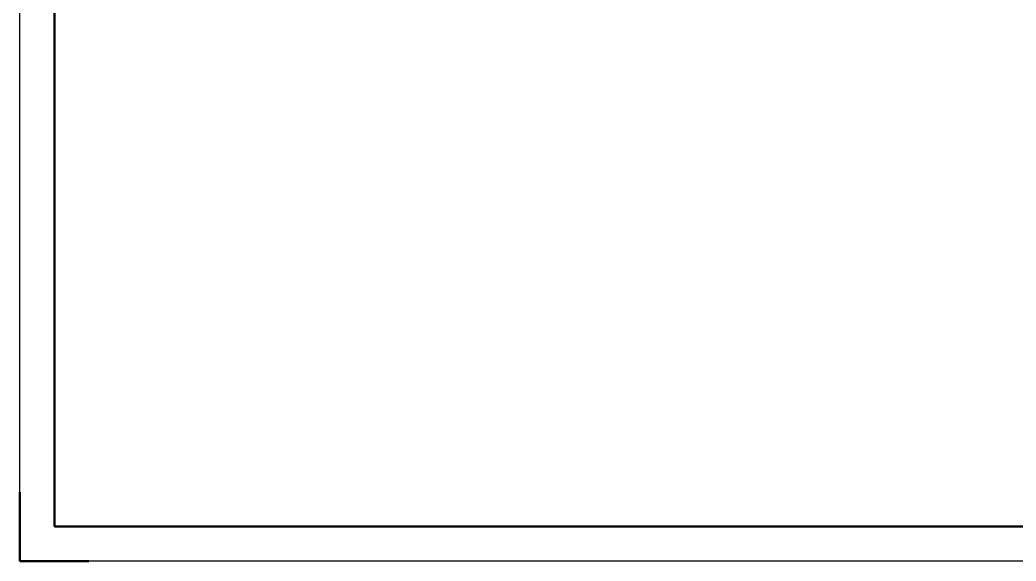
# Model space of a CAD drawing. Header units: millimetres. Extents: x 0 to 35640, y 0 to 17820.
# Drawn here: x 0 to 8667, y 0 to 4708 of the extents above; entities that cross this region are included whole.
import ezdxf

# ---------------------------------------------------------------- set-up
doc = ezdxf.new("R2010")
doc.units = ezdxf.units.MM
doc.header["$LTSCALE"] = 60
doc.layers.add('AM_0', color=7, linetype='Continuous', lineweight=50)
doc.layers.add('AM_BOR', color=7, linetype='Continuous', lineweight=50)

# ---------------------------------------------------------------- blocks, each defined once
blk = doc.blocks.new('A3-A2')
for p, q in [((5, 292), (5, 5)), ((5, 5), (589, 5))]:
    blk.add_line(p, q)
at = {"layer": 'AM_BOR', "color": 1, "lineweight": 25}
for p, q in [((0, 0), (0, 297)), ((594, 0), (0, 0))]:
    blk.add_line(p, q, dxfattribs=at)
at = {"layer": 'AM_BOR'}
for q in [(0, 10), (10, 0)]:
    blk.add_line((0, 0), q, dxfattribs=at)

msp = doc.modelspace()

# ---------------------------------------------------------------- block references
at = {"layer": 'AM_0', "lineweight": 0, "xscale": 60, "yscale": 60, "zscale": 60}
msp.add_blockref('A3-A2', (0, 0), dxfattribs=at)

doc.saveas('drawing.dxf')
